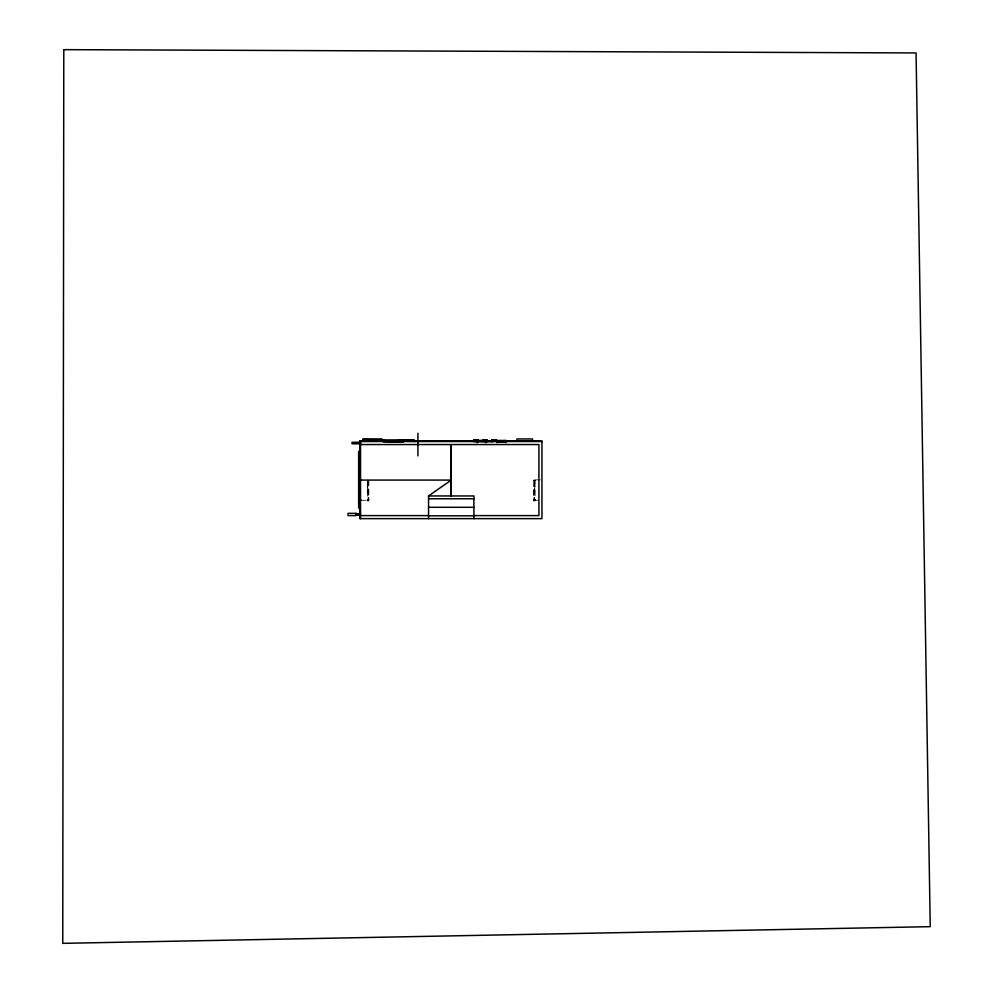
<?xml version="1.0" encoding="UTF-8"?>
<svg xmlns="http://www.w3.org/2000/svg" width="993" height="993" viewBox="0 0 993 993"><rect width="100%" height="100%" fill="white"/><g stroke="black" fill="none" stroke-linecap="round" stroke-linejoin="round"><path stroke-width="0.74" stroke-dasharray="4.96 3.72" d="M540.428 479.867L533.626 479.867L533.626 500.869L535.128 500.869L535.128 479.867M533.626 480.128L535.128 480.115M533.626 480.451L535.128 480.438M533.626 480.699L535.128 480.699M533.626 481.022L535.128 481.022M367.708 489.512L368.465 489.512L368.465 500.298M534.755 489.512L533.998 489.512L533.998 500.298M367.708 489.772L368.465 489.76M533.998 489.772L534.755 489.772M367.708 490.095L368.465 490.095M533.998 490.095L534.755 490.095M367.708 490.641L368.465 490.641M533.998 490.641L534.755 490.641M367.708 490.902L368.465 490.89M533.998 490.902L534.755 490.89M368.465 491.225L367.708 491.225L367.708 481.022M533.998 491.225L534.755 491.225L534.755 480.438M367.336 499.715L368.85 499.715M533.626 499.715L535.128 499.715M367.336 499.976L368.85 499.976M533.626 499.963L535.128 499.976M361.291 500.286L368.85 500.298M533.626 500.286L540.428 500.286M367.336 500.522L368.85 500.522M533.626 500.546L535.128 500.522M534.569 481.58L534.569 490.095M534.383 479.867L534.383 500.869M534.184 490.641L534.184 499.169M368.85 481.022L368.85 500.869L367.336 500.869L367.336 481.022M368.279 490.641L368.279 499.169M368.093 479.867L368.093 500.869M367.906 481.58L367.906 490.095"/><path stroke-width="1.49" d="M428.554 518.631L428.554 495.954L451.232 480.078L360.533 480.078M382.007 439.266L362.755 439.266L362.755 440.78M381.821 439.452L362.941 439.266M397.783 440.346L413.473 440.346M473.934 440.396L486.942 440.396M492.007 440.396L495.966 440.396M359.776 440.78L541.942 440.78L541.942 518.631L359.776 518.631L359.776 440.78L360.533 441.537L541.942 441.537M477.484 440.991L485.527 440.991M497.319 440.991L505.363 440.991M473.909 441.252L495.966 441.153M497.319 442.071L505.363 442.071M359.019 442.667L360.533 442.667M359.019 443.424L360.533 443.424M360.533 444.554L538.914 444.554L538.914 515.603L473.909 515.603M359.776 451.43L358.647 451.43L358.647 507.969L359.776 507.969M358.647 452.076L359.962 452.076M360.533 479.867L361.291 479.867M428.554 495.954L473.909 495.954L473.909 518.631M428.554 498.784L473.909 498.784M360.533 500.286L361.291 500.286M428.554 507.299L473.909 507.299M355.99 513.716L360.533 513.716M355.99 515.23L360.533 515.23M360.533 515.603L428.554 515.603M428.554 515.801L473.909 515.801M451.269 495.954L451.232 444.554L451.232 495.954M532.496 440.78L532.496 438.943L516.943 438.943L516.943 440.78M505.896 442.605L505.896 440.458L496.773 440.458L496.773 442.605M505.363 440.458L505.363 442.605M497.319 440.458L497.319 442.605M496.239 441.537L496.239 440.023L491.734 440.023L491.734 441.537M495.966 440.023L495.966 441.537M493.682 441.537L474.418 441.537M492.007 440.023L492.007 441.537M487.203 441.537L487.203 440.023L482.71 440.023L482.71 441.537M486.942 440.023L486.942 441.537M486.074 440.458L486.074 442.605M485.527 440.458L485.527 442.605M482.97 440.023L482.97 441.537M478.018 441.537L478.167 440.023L473.673 440.023L473.673 441.537M477.906 440.023L477.906 441.537M477.484 440.458L477.484 442.605M476.95 440.458L476.95 442.605M473.934 440.023L473.909 441.537M457.785 440.78L426.332 440.78M417.916 433.221L417.916 455.899M414.354 441.649L414.354 439.911L382.963 439.911L382.963 441.649M413.473 439.911L413.473 440.78M403.493 441.537L383.211 441.537M402.972 441.252L402.972 442.096L383.72 441.537M383.832 439.911L383.832 440.78M381.821 439.266L382.007 440.78M360.533 441.537L360.533 518.631M63.788 49.65L62.758 943.35L930.242 926.668L916.067 52.939L63.788 49.65M359.019 442.295L351.994 442.295L351.994 443.797L359.019 443.797L359.019 442.295M355.99 513.344L347.997 513.344L347.997 515.603L355.99 515.603L355.99 513.344"/></g></svg>
